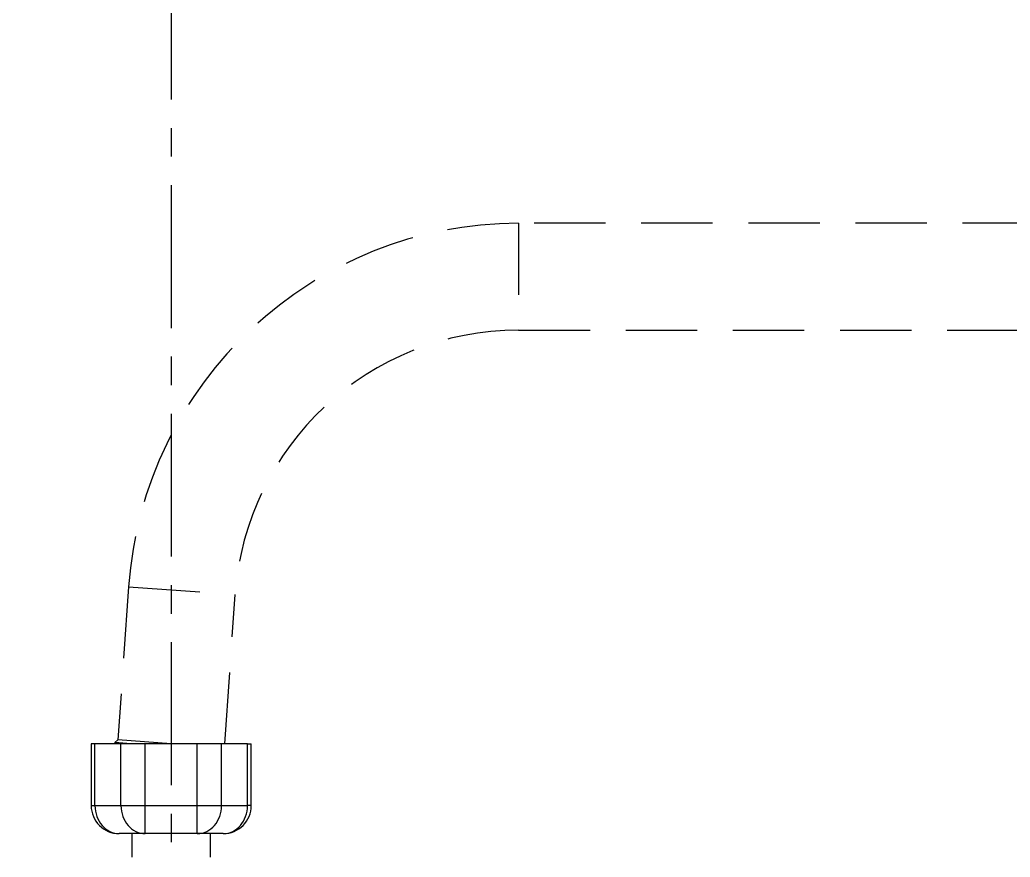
# Model space of a CAD drawing. Header units: millimetres. Extents: x 6110 to 6704, y -2661 to -1821.
# Drawn here: x 6477.58 to 6521.6, y -2105.56 to -2068.33 of the extents above; entities that cross this region are included whole.
import ezdxf

# ---------------------------------------------------------------- set-up
doc = ezdxf.new("R2010")
doc.units = ezdxf.units.MM
doc.header["$LTSCALE"] = 0.1
doc.linetypes.add('CENTERX2', pattern=[101.6, 63.5, -12.7, 12.7, -12.7])
doc.linetypes.add('HIDDEN2', pattern=[4.7625, 3.175, -1.5875])
doc.layers.add('1', color=4, linetype='HIDDEN2', lineweight=13)
doc.layers.add('DIM', color=3, linetype='Continuous', lineweight=9)
doc.layers.add('CENTER', color=1, linetype='CENTERX2')

msp = doc.modelspace()

# ---------------------------------------------------------------- hatches: boundary and pattern name
at = {"layer": 'DIM'}
h = msp.add_hatch(dxfattribs=at)
h.set_pattern_fill('ANSI31', color=2)
edge = h.paths.add_edge_path()
edge.add_line((6619.617, -2595.98), (6619.617, -1962.206))
edge.add_line((6634.617, -1966.11), (6619.617, -1966.11))
edge.add_line((6634.617, -2610.98), (6634.617, -1966.11))
edge.add_line((6634.617, -2610.98), (6184.457, -2610.98))
edge.add_line((6619.617, -2595.98), (6184.457, -2595.98))
edge.add_line((6184.457, -2610.98), (6184.457, -2595.98))

# ---------------------------------------------------------------- linework, layer by layer
at = {"layer": '1', "color": 8, "linetype": 'HIDDEN2', "lineweight": -3, "ltscale": 10}
for p, q in [((6594.098, -2077.377), (6499.746, -2077.377)), ((6499.746, -2077.377), (6499.746, -2082.127)), ((6499.746, -2082.127), (6594.098, -2082.127)), ((6482.413, -2093.54), (6481.938, -2100.344)), ((6482.413, -2093.54), (6487.152, -2093.872)), ((6486.688, -2100.51), (6487.152, -2093.872)), ((6480.747, -2100.51), (6480.747, -2103.26)), ((6480.915, -2100.51), (6480.747, -2100.51)), ((6482.07, -2100.51), (6480.915, -2100.51)), ((6480.915, -2103.26), (6480.915, -2100.51)), ((6481.804, -2100.46), (6481.801, -2100.51)), ((6481.938, -2100.344), (6481.804, -2100.46)), ((6482.515, -2100.51), (6481.804, -2100.46)), ((6484.307, -2100.51), (6481.938, -2100.344)), ((6483.152, -2100.51), (6482.07, -2100.51)), ((6482.07, -2103.26), (6482.07, -2100.51)), ((6485.462, -2100.51), (6483.152, -2100.51)), ((6483.152, -2103.26), (6483.152, -2100.51)), ((6486.544, -2100.51), (6485.462, -2100.51)), ((6485.462, -2103.26), (6485.462, -2100.51)), ((6487.699, -2100.51), (6486.544, -2100.51)), ((6486.544, -2103.26), (6486.544, -2100.51)), ((6487.699, -2100.51), (6487.866, -2100.51)), ((6487.699, -2103.26), (6487.699, -2100.51)), ((6487.866, -2103.26), (6487.866, -2100.51)), ((6480.747, -2103.26), (6480.915, -2103.26)), ((6480.915, -2103.26), (6482.07, -2103.26)), ((6482.07, -2103.26), (6483.152, -2103.26)), ((6483.152, -2104.51), (6483.152, -2103.26)), ((6483.152, -2103.26), (6485.462, -2103.26)), ((6485.462, -2103.26), (6486.544, -2103.26)), ((6485.462, -2104.51), (6485.462, -2103.26)), ((6486.544, -2103.26), (6487.699, -2103.26)), ((6487.866, -2103.26), (6487.699, -2103.26)), ((6483.152, -2104.51), (6481.997, -2104.51)), ((6482.557, -2104.51), (6482.557, -2105.557)), ((6485.462, -2104.51), (6483.152, -2104.51)), ((6486.616, -2104.51), (6485.462, -2104.51)), ((6486.057, -2105.557), (6486.057, -2104.51))]:
    msp.add_line(p, q, dxfattribs=at)
for centre, radius, start, end in [((6499.746, -2094.752), 17.375, 90, 176), ((6499.746, -2094.752), 12.625, 90, 176), ((6481.997, -2103.26), 1.25, 180, 270), ((6486.616, -2103.26), 1.25, 270, 0)]:
    msp.add_arc(centre, radius, start, end, dxfattribs=at)
for centre, major_axis, start_param, end_param in [((6481.997, -2103.26), (0, -1.25), 4.712389, 6.283185), ((6483.152, -2103.26), (0, -1.25), 4.712389, 6.283185), ((6485.462, -2103.26), (0, 1.25), 3.141593, 4.712389), ((6486.616, -2103.26), (0, 1.25), 3.141593, 4.712389)]:
    msp.add_ellipse(centre, major_axis=major_axis, ratio=0.866025, start_param=start_param, end_param=end_param, dxfattribs=at)
at = {"layer": 'CENTER'}
msp.add_line((6484.307, -2024.882), (6484.307, -2124.04), dxfattribs=at)

doc.saveas('drawing.dxf')
